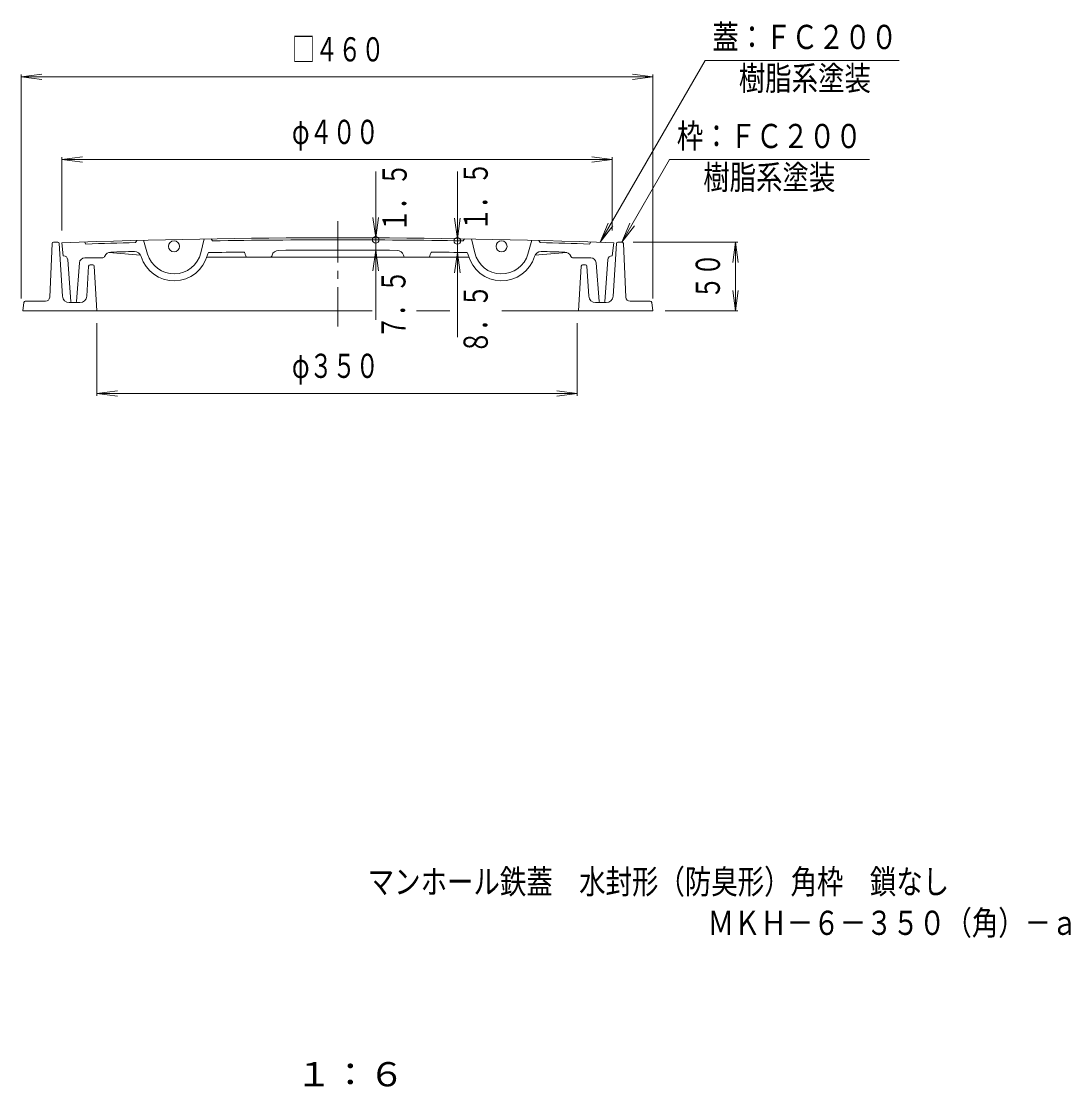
# Model space of a CAD drawing. Units: millimetres, scale not verified. Extents: x -589 to 461, y -801 to 845.
# Drawn here: x -323 to 439, y -801 to -26 of the extents above; entities that cross this region are included whole.
import ezdxf
from ezdxf.enums import TextEntityAlignment as Align

# ---------------------------------------------------------------- set-up
doc = ezdxf.new("R2010")
doc.units = ezdxf.units.MM
doc.header["$LTSCALE"] = 6
doc.header["$PDMODE"] = 32
doc.header["$PDSIZE"] = 4.8
doc.linetypes.add('CHAIN1', pattern=[8, 5, -1, 1, -1])
for name, color, linetype, lineweight in [('1-1_1-1ﾚｲﾔ', 2, 'Continuous', 18), ('1-2_1-2ﾚｲﾔ', 3, 'Continuous', 18), ('1-4_1-4ﾚｲﾔ', 7, 'Continuous', 18), ('1-5_1-5ﾚｲﾔ', 7, 'Continuous', 18)]:
    doc.layers.add(name, color=color, linetype=linetype, lineweight=lineweight)
doc.layers.add('F-4_F-4ﾚｲﾔ', color=2, linetype='Continuous')
doc.layers.add('F-5_F-5ﾚｲﾔ', color=6, linetype='Continuous')
doc.styles.add('ＭＳ ゴシック', font='')
doc.styles.get('ＭＳ ゴシック').set_extended_font_data('MS Gothic')

msp = doc.modelspace()

# ---------------------------------------------------------------- linework, layer by layer
at = {"layer": '1-1_1-1ﾚｲﾔ'}
for p, q in [((-301.004, -187.751), (-302.826, -226.937)), ((-296.9, -186.798), (-300.005, -186.798)), ((-295.902, -187.736), (-293.556, -226.103)), ((108.983, -187.736), (106.636, -226.103)), ((109.981, -186.798), (113.086, -186.798)), ((114.085, -187.751), (115.907, -226.937)), ((-274.517, -204.236), (-275.854, -226.103)), ((-271.402, -203.297), (-273.519, -203.297)), ((-270.403, -204.238), (-268.46, -236.797)), ((83.484, -204.238), (81.541, -236.797)), ((84.482, -203.297), (86.6, -203.297)), ((87.598, -204.236), (88.935, -226.103)), ((-321.582, -230.656), (-322.46, -236.797)), ((-305.823, -229.797), (-320.592, -229.797)), ((-280.845, -230.797), (-288.565, -230.797)), ((93.926, -230.797), (101.646, -230.797)), ((118.904, -229.797), (133.673, -229.797)), ((134.663, -230.656), (135.54, -236.797)), ((-322.46, -236.797), (-68.58, -236.797)), ((-36.177, -236.797), (-11.964, -236.797)), ((25.818, -236.797), (135.54, -236.797))]:
    msp.add_line(p, q, dxfattribs=at)
for centre, radius, start, end in [((-300.005, -187.798), 1, 90, 177.33694), ((-296.9, -187.798), 1, 3.50032, 90), ((109.981, -187.798), 1, 90, 176.49968), ((113.086, -187.798), 1, 2.66306, 90), ((-273.519, -204.297), 1, 90, 176.49968), ((-271.402, -204.297), 1, 3.4171, 90), ((84.482, -204.297), 1, 90, 176.5829), ((86.6, -204.297), 1, 3.50032, 90), ((-320.592, -230.797), 1, 90, 171.86929), ((-305.823, -226.797), 3, 270, 357.33717), ((-288.565, -225.798), 5, 183.49989, 270), ((-280.845, -225.798), 5, 270, 356.49997), ((93.926, -225.798), 5, 183.50003, 270), ((101.646, -225.798), 5, 270, 356.50011), ((118.904, -226.797), 3, 182.66283, 270), ((133.673, -230.797), 1, 8.13071, 90)]:
    msp.add_arc(centre, radius, start, end, dxfattribs=at)
at = {"layer": '1-2_1-2ﾚｲﾔ', "linetype": 'CHAIN1'}
msp.add_line((-93.46, -171.594), (-93.46, -248.26), dxfattribs=at)
at = {"layer": '1-2_1-2ﾚｲﾔ'}
for p, q in [((-239.56, -185.582), (-240.527, -187.108)), ((-234.562, -185.452), (-231.679, -195.464)), ((-190.572, -184.499), (-193.019, -194.627)), ((-184.54, -185.896), (-185.573, -184.413)), ((-2.379, -185.896), (-1.346, -184.413)), ((3.653, -184.499), (6.1, -194.627)), ((47.643, -185.452), (44.759, -195.464)), ((52.641, -185.582), (53.608, -187.108)), ((-293.96, -187.297), (-292.959, -196.797)), ((-277.459, -186.72), (-276.46, -188.187)), ((90.54, -186.72), (89.54, -188.187)), ((107.041, -187.297), (106.04, -196.797)), ((-292.747, -196.797), (-292.959, -196.797)), ((-287.528, -229.871), (-289.755, -199.578)), ((-264.708, -198.298), (-277.255, -198.298)), ((-262.911, -197.177), (-262.785, -196.92)), ((-236.719, -196.352), (-259.813, -194.354)), ((1.759, -197.641), (-188.678, -197.641)), ((-160.389, -196.901), (-160.681, -195.816)), ((-141.453, -196.939), (-141.259, -196.319)), ((-45.467, -196.939), (-45.66, -196.319)), ((-26.53, -196.901), (-26.238, -195.816)), ((49.8, -196.352), (72.893, -194.354)), ((75.992, -197.177), (75.866, -196.92)), ((77.788, -198.298), (90.336, -198.298)), ((100.608, -229.871), (102.836, -199.578)), ((105.828, -196.797), (106.04, -196.797)), ((-283.388, -229.874), (-281.244, -201.991)), ((96.469, -229.874), (94.324, -201.991)), ((-284.386, -230.797), (-286.53, -230.797)), ((99.611, -230.797), (97.466, -230.797))]:
    msp.add_line(p, q, dxfattribs=at)
for centre in [(-212.46, -189.93), (25.54, -189.93)]:
    msp.add_circle(centre, 4, dxfattribs=at)
for centre, radius, start, end in [((-93.46, -5683.642), 5500, 87.91084, 92.08916), ((-93.46, -5683.642), 5498.5, 89.05087, 90.94913), ((-93.46, -5683.642), 5498.5, 91.53267, 91.90726), ((-136.486, -197.81), 5, 90.44937, 162.64941), ((-93.46, -5683.642), 5491, 89.55063, 90.44937), ((-50.433, -197.81), 5, 17.35059, 89.55063), ((-93.46, -5683.642), 5498.5, 88.09274, 88.46733), ((-292.747, -199.797), 3, 4.20525, 90), ((-277.255, -202.297), 4, 90, 175.60153), ((-264.708, -196.298), 2, 270.00072, 333.91992), ((-258.295, -199.118), 5, 91.72151, 153.92006), ((-93.46, -5683.642), 5492, 91.54141, 91.72148), ((-241.17, -198.63), 5, 16.85765, 91.54259), ((-212.46, -189.93), 25, 196.8576, 345.62413), ((-212.46, -189.93), 20, 196.06377, 346.418), ((-183.399, -197.379), 5, 144.08771, 165.62415), ((-93.46, -5683.642), 5489.999, 90.71062, 90.98096), ((-165.509, -197.114), 5, 15.05669, 38.31915), ((-159.424, -196.641), 1, 195.05669, 270), ((-142.407, -196.641), 1, 270, 342.64911), ((-44.512, -196.641), 1, 197.35089, 270), ((-27.496, -196.641), 1, 270, 344.94331), ((-21.41, -197.114), 5, 141.68085, 164.94331), ((-93.46, -5683.642), 5489.999, 89.01904, 89.28938), ((-3.52, -197.379), 5, 14.37585, 35.91229), ((25.54, -189.93), 25, 194.37587, 343.1424), ((25.54, -189.93), 20, 193.582, 343.93623), ((54.251, -198.63), 5, 88.45741, 163.14235), ((-93.46, -5683.642), 5492, 88.27852, 88.45859), ((71.376, -199.118), 5, 26.07994, 88.27849), ((77.788, -196.298), 2, 206.08008, 269.99928), ((90.336, -202.297), 4, 4.39847, 90), ((105.828, -199.797), 3, 90, 175.79475), ((-286.53, -229.797), 1, 184.20596, 270), ((-284.386, -229.797), 1, 270, 355.60118), ((97.466, -229.797), 1, 184.39882, 270), ((99.611, -229.797), 1, 270, 355.79404)]:
    msp.add_arc(centre, radius, start, end, dxfattribs=at)
at = {"layer": '1-4_1-4ﾚｲﾔ'}
for p, q in [((-323.46, -66.797), (-308.588, -64.84)), ((-323.46, -227.797), (-323.46, -64.997)), ((-323.46, -66.797), (135.54, -66.797)), ((-323.46, -66.797), (-308.588, -68.755)), ((135.54, -66.797), (120.669, -64.84)), ((135.54, -66.797), (120.669, -68.755)), ((135.54, -227.797), (135.54, -64.997)), ((-293.959, -126.797), (-279.088, -124.84)), ((-293.959, -178.298), (-293.959, -124.997)), ((-293.959, -126.797), (106.041, -126.797)), ((-293.959, -126.797), (-279.088, -128.755)), ((106.041, -126.797), (91.169, -124.84)), ((106.041, -126.797), (91.169, -128.755)), ((106.041, -178.297), (106.041, -124.997)), ((-65.915, -135.547), (-65.915, -185.211)), ((-65.915, -183.711), (-67.873, -168.839)), ((-65.915, -183.711), (-63.957, -168.839)), ((-6.581, -184.328), (-8.539, -169.456)), ((-6.581, -184.328), (-4.623, -169.456)), ((-65.915, -185.211), (-65.915, -243.221)), ((-65.915, -192.711), (-67.873, -207.582)), ((-65.915, -192.711), (-63.957, -207.582)), ((121.086, -186.798), (197.34, -186.798)), ((195.54, -186.798), (193.582, -201.669)), ((195.54, -236.797), (195.54, -186.798)), ((195.54, -186.798), (197.498, -201.669)), ((-6.581, -194.33), (-8.539, -209.201)), ((-6.581, -194.33), (-4.623, -209.201)), ((195.54, -236.797), (193.582, -221.926)), ((195.54, -236.797), (197.498, -221.926)), ((144.541, -236.797), (197.34, -236.797)), ((-268.46, -245.797), (-268.46, -298.597)), ((80.54, -245.797), (80.54, -298.597)), ((-268.46, -296.797), (-253.588, -294.84)), ((-268.46, -296.797), (80.54, -296.797)), ((-268.46, -296.797), (-253.588, -298.755)), ((80.54, -296.797), (65.669, -294.84)), ((80.54, -296.797), (65.669, -298.755))]:
    msp.add_line(p, q, dxfattribs=at)
msp.add_lwpolyline([(-6.581, -135.547), (-6.581, -185.828), (-6.581, -255.804)], dxfattribs=at)
for p in [(-65.915, -185.211), (-6.581, -185.828)]:
    msp.add_point(p, dxfattribs=at)
at = {"layer": '1-5_1-5ﾚｲﾔ'}
for p, q in [((113.086, -186.798), (147.727, -126.798)), ((147.727, -126.798), (292.871, -126.798)), ((97.251, -186.954), (102.991, -173.096)), ((97.251, -186.954), (106.382, -175.053)), ((113.086, -186.798), (118.826, -172.939)), ((113.086, -186.798), (122.217, -174.897))]:
    msp.add_line(p, q, dxfattribs=at)
msp.add_lwpolyline([(97.251, -186.954), (173.551, -54.798), (314.495, -54.798)], dxfattribs=at)

# ---------------------------------------------------------------- texts
at = {"layer": '1-4_1-4ﾚｲﾔ', "color": 3, "style": 'ＭＳ ゴシック', "width": 0.7}
for s, p in [('□４６０', (-126.76, -60.797)), ('φ４００', (-126.76, -120.797)), ('φ３５０', (-126.76, -290.797))]:
    msp.add_text(s, height=17.6, dxfattribs=at).set_placement(p, align=Align.BOTTOM_LEFT)
for s, p in [('１．５', (-38.052, -179.566)), ('１．５', (20.833, -178.674)), ('５０', (189.54, -228.297)), ('７．５', (-38.944, -257.188)), ('８．５', (20.833, -267.894))]:
    msp.add_text(s, height=17.6, rotation=90, dxfattribs=at).set_placement(p, align=Align.BOTTOM_LEFT)
at = {"layer": '1-5_1-5ﾚｲﾔ', "color": 6, "style": 'ＭＳ ゴシック', "width": 0.8}
for s, p in [('蓋：ＦＣ２００', (178.755, -51.798)), ('樹脂系塗装', (197.955, -81.798)), ('枠：ＦＣ２００', (152.931, -123.798)), ('樹脂系塗装', (172.131, -153.798))]:
    msp.add_text(s, height=17.6, dxfattribs=at).set_placement(p, align=Align.BOTTOM_LEFT)
at = {"layer": 'F-4_F-4ﾚｲﾔ', "color": 6, "style": 'ＭＳ ゴシック', "width": 0.8}
msp.add_text('ＭＫＨ－６－３５０（角）－ａ', height=17.6, dxfattribs=at).set_placement((175.275, -695.57), align=Align.BOTTOM_LEFT)
at = {"layer": 'F-4_F-4ﾚｲﾔ', "style": 'ＭＳ ゴシック', "width": 1.1}
msp.add_text('１：６', height=17.6, dxfattribs=at).set_placement((-123.973, -805.571), align=Align.BOTTOM_LEFT)
at = {"layer": 'F-5_F-5ﾚｲﾔ', "style": 'ＭＳ ゴシック', "width": 0.8}
msp.add_text('マンホール鉄蓋\u3000水封形（防臭形）角枠\u3000鎖なし', height=17.6, dxfattribs=at).set_placement((-71.689, -665.693), align=Align.BOTTOM_LEFT)

doc.saveas('drawing.dxf')
